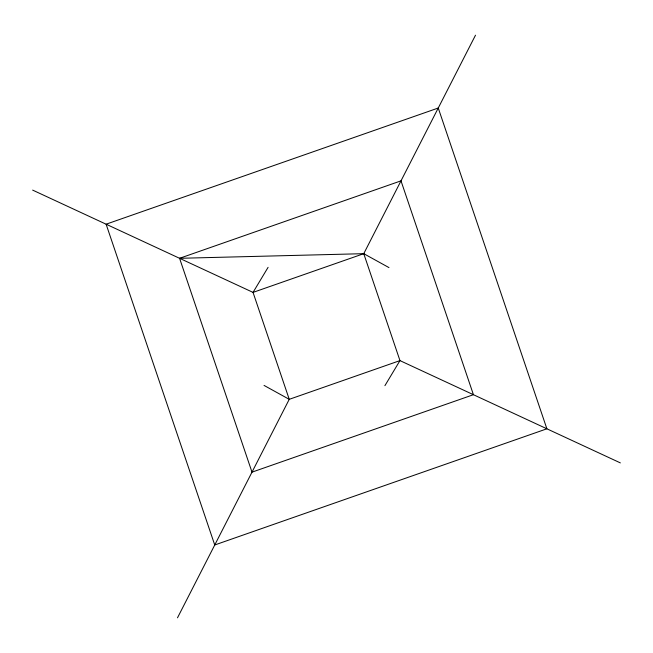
<?xml version="1.0" encoding="UTF-8"?>
<svg xmlns="http://www.w3.org/2000/svg" width="653" height="653" viewBox="0 0 653 653"><rect width="100%" height="100%" fill="white"/><g stroke="black" fill="none" stroke-linecap="round" stroke-linejoin="round"><path stroke-width="0.98" d="M177.494 617.811L289.246 399.326L399.963 360.603L620.35 462.895M32.65 190.105L253.038 292.397L363.754 253.674L475.506 35.189M268.089 267.338L253.038 292.397L289.246 399.326L264.032 385.409M384.911 385.662L399.963 360.603L363.754 253.674L179.575 258.302L252.001 472.152L473.425 394.698L400.999 180.848L179.575 258.302M363.754 253.674L388.968 267.591M438.253 108.023L106.112 224.199L214.747 544.977L546.888 428.801L438.253 108.023"/></g></svg>
